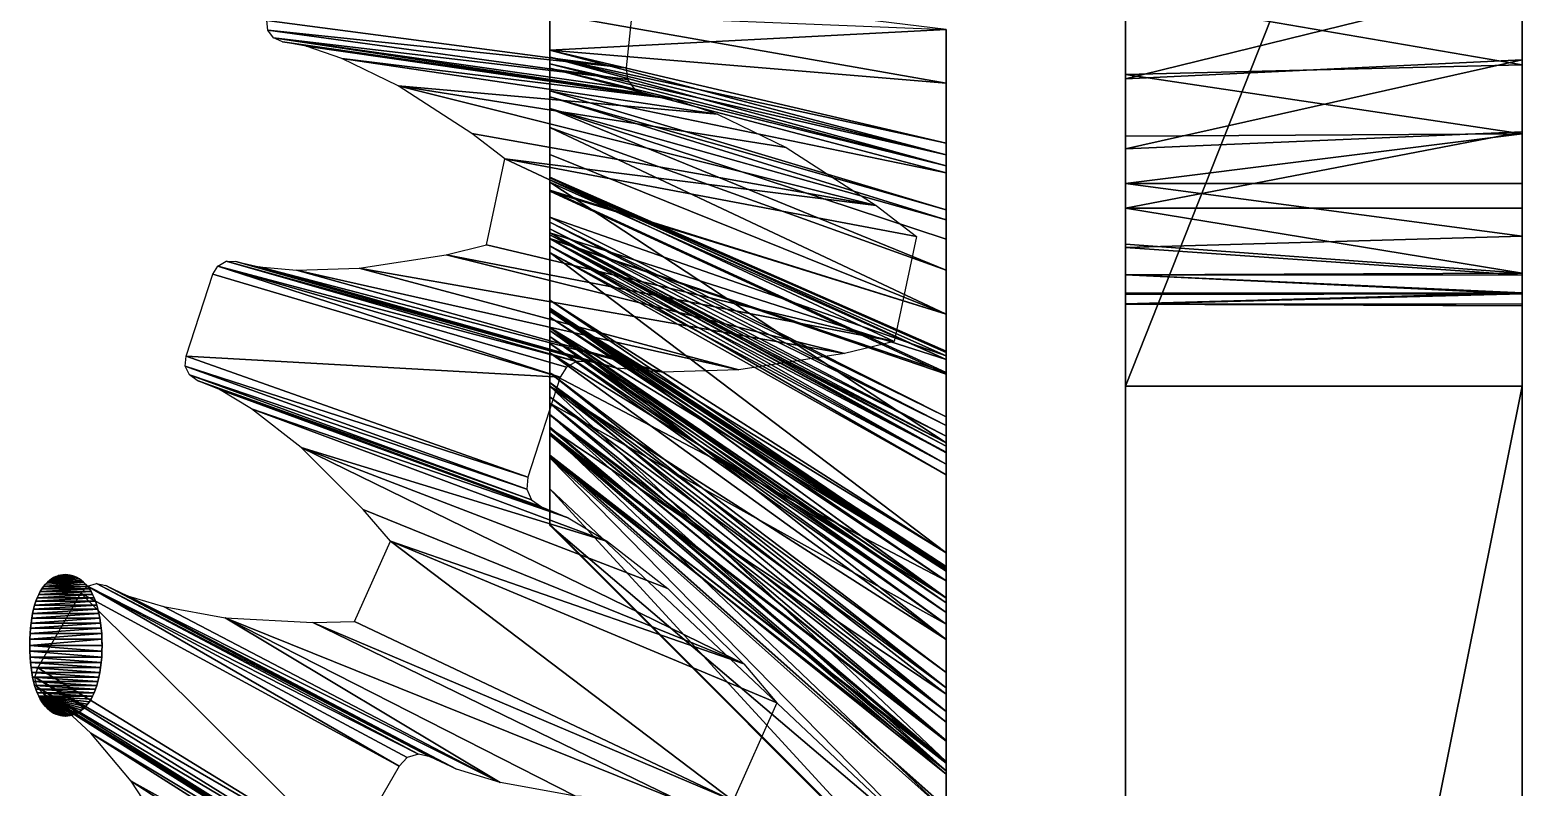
# Model space of a CAD drawing. Header units: inches. Extents: x 62 to 1153, y 3 to 780.
# Drawn here: x 109.81 to 124.86, y 19.02 to 26.65 of the extents above; entities that cross this region are included whole.
import ezdxf

# ---------------------------------------------------------------- set-up
doc = ezdxf.new("R2010")
doc.units = ezdxf.units.IN
doc.header["$MEASUREMENT"] = 0
for name, color, linetype in [('Axel_Gear', 6, 'Continuous'), ('Base', 3, 'Continuous'), ('Main_Gear', 4, 'Continuous')]:
    doc.layers.add(name, color=color, linetype=linetype)

msp = doc.modelspace()

# ---------------------------------------------------------------- linework, layer by layer
at = {"layer": 'Axel_Gear'}
for points in [[(115.055, 26.451, -13.82), (119.055, 26.658, -10.905), (115.055, 27.15, -13.632)], [(119.055, 26.117, -24.748), (115.055, 26.451, -21.978), (115.055, 26.819, -22.077)], [(115.055, 26.819, -22.077), (119.055, 26.658, -24.893), (119.055, 26.117, -24.748)], [(119.055, 26.658, -10.905), (115.055, 26.451, -13.82), (119.055, 25.512, -11.212)], [(115.055, 26.451, -21.978), (119.055, 26.117, -24.748), (119.055, 25.512, -24.586)], [(119.055, 25.394, -11.225), (115.055, 26.451, -13.82), (115.055, 26.378, -13.828)], [(115.055, 26.451, -13.82), (119.055, 25.394, -11.225), (119.055, 25.512, -11.212)], [(119.055, 25.512, -24.586), (115.055, 26.378, -21.969), (115.055, 26.451, -21.978)], [(119.055, 25.394, -24.572), (115.055, 26.312, -21.998), (115.055, 26.378, -21.969)], [(115.055, 26.378, -21.969), (119.055, 25.512, -24.586), (119.055, 25.394, -24.572)], [(119.055, 25.284, -11.178), (115.055, 26.378, -13.828), (115.055, 26.312, -13.799)], [(115.055, 26.378, -13.828), (119.055, 25.284, -11.178), (119.055, 25.394, -11.225)], [(115.055, 26.312, -21.998), (119.055, 25.394, -24.572), (119.055, 25.284, -24.619)], [(115.055, 26.268, -13.741), (119.055, 25.284, -11.178), (115.055, 26.312, -13.799)], [(119.055, 25.284, -24.619), (115.055, 26.268, -22.057), (115.055, 26.312, -21.998)], [(119.055, 25.284, -11.178), (115.055, 26.268, -13.741), (119.055, 25.213, -11.083)], [(115.055, 26.268, -22.057), (119.055, 25.284, -24.619), (119.055, 25.213, -24.715)], [(119.055, 25.213, -24.715), (115.055, 26.041, -22.621), (115.055, 26.268, -22.057)], [(115.055, 26.041, -13.176), (119.055, 25.213, -11.083), (115.055, 26.268, -13.741)], [(115.055, 26.268, -13.741), (115.055, 25.861, -12.936), (115.055, 25.98, -13.081)], [(115.055, 26.268, -13.741), (115.055, 25.98, -13.081), (115.055, 26.041, -13.176)], [(115.055, 25.861, -22.862), (115.055, 26.268, -22.057), (115.055, 25.98, -22.716)], [(115.055, 25.98, -22.716), (115.055, 26.268, -22.057), (115.055, 26.041, -22.621)], [(119.055, 24.841, -25.64), (115.055, 25.98, -22.716), (115.055, 26.041, -22.621)], [(115.055, 26.041, -22.621), (119.055, 25.213, -24.715), (119.055, 24.841, -25.64)], [(115.055, 25.98, -13.081), (119.055, 24.841, -10.157), (115.055, 26.041, -13.176)], [(119.055, 25.213, -11.083), (115.055, 26.041, -13.176), (119.055, 24.841, -10.157)], [(115.055, 25.98, -22.716), (119.055, 24.841, -25.64), (119.055, 24.741, -25.796)], [(119.055, 24.741, -25.796), (115.055, 25.861, -22.862), (115.055, 25.98, -22.716)], [(115.055, 25.861, -12.936), (119.055, 24.741, -10.001), (115.055, 25.98, -13.081)], [(119.055, 24.841, -10.157), (115.055, 25.98, -13.081), (119.055, 24.741, -10.001)], [(115.055, 25.861, -22.862), (119.055, 24.741, -25.796), (119.055, 24.545, -26.035)], [(119.055, 24.741, -10.001), (115.055, 25.861, -12.936), (119.055, 24.545, -9.763)], [(119.055, 24.233, -9.465), (115.055, 25.861, -12.936), (115.055, 25.67, -12.754)], [(115.055, 25.861, -12.936), (119.055, 24.233, -9.465), (119.055, 24.545, -9.763)], [(115.055, 25.861, -22.862), (119.055, 24.233, -26.333), (115.055, 25.67, -23.044)], [(119.055, 24.233, -26.333), (115.055, 25.861, -22.862), (119.055, 24.545, -26.035)], [(119.055, 23.788, -9.133), (115.055, 25.67, -12.754), (115.055, 25.399, -12.552)], [(115.055, 25.67, -12.754), (119.055, 23.788, -9.133), (119.055, 24.233, -9.465)], [(115.055, 25.67, -23.044), (119.055, 23.788, -26.665), (115.055, 25.399, -23.246)], [(119.055, 23.788, -26.665), (115.055, 25.67, -23.044), (119.055, 24.233, -26.333)], [(115.055, 25.04, -12.346), (119.055, 23.788, -9.133), (115.055, 25.399, -12.552)], [(119.055, 23.788, -26.665), (115.055, 25.03, -23.456), (115.055, 25.399, -23.246)], [(119.055, 23.415, -12.257), (115.055, 25.142, -14.391), (115.055, 25.171, -14.458)], [(115.055, 25.142, -21.407), (119.055, 23.415, -23.54), (115.055, 25.171, -21.34)], [(119.055, 23.401, -23.422), (115.055, 25.171, -21.34), (119.055, 23.415, -23.54)], [(115.055, 25.171, -21.34), (119.055, 23.401, -23.422), (115.055, 25.163, -21.268)], [(119.055, 23.401, -12.376), (115.055, 25.171, -14.458), (115.055, 25.163, -14.53)], [(115.055, 25.171, -14.458), (119.055, 23.401, -12.376), (119.055, 23.415, -12.257)], [(119.055, 23.33, -23.326), (115.055, 25.163, -21.268), (119.055, 23.401, -23.422)], [(115.055, 25.163, -21.268), (119.055, 23.33, -23.326), (115.055, 25.119, -21.209)], [(119.055, 23.33, -12.471), (115.055, 25.163, -14.53), (115.055, 25.119, -14.588)], [(115.055, 25.163, -14.53), (119.055, 23.33, -12.471), (119.055, 23.401, -12.376)], [(115.055, 25.142, -14.391), (119.055, 23.415, -12.257), (119.055, 23.368, -12.148)], [(119.055, 23.415, -23.54), (115.055, 25.142, -21.407), (119.055, 23.368, -23.65)], [(115.055, 24.767, -21.886), (119.055, 23.368, -23.65), (115.055, 25.142, -21.407)], [(119.055, 23.368, -12.148), (115.055, 24.767, -13.912), (115.055, 25.142, -14.391)], [(119.055, 23.33, -23.326), (115.055, 24.608, -20.698), (115.055, 25.119, -21.209)], [(119.055, 22.491, -13.311), (115.055, 25.119, -14.588), (115.055, 24.608, -15.1)], [(115.055, 25.119, -14.588), (119.055, 22.491, -13.311), (119.055, 23.33, -12.471)], [(115.055, 24.55, -12.619), (119.055, 23.199, -8.796), (115.055, 25.04, -12.346)], [(119.055, 23.788, -9.133), (115.055, 25.04, -12.346), (119.055, 23.199, -8.796)], [(115.055, 25.03, -23.456), (119.055, 23.788, -26.665), (119.055, 23.184, -27.009)], [(119.055, 23.184, -27.009), (115.055, 24.549, -23.168), (115.055, 25.03, -23.456)], [(119.055, 22.753, -11.363), (115.055, 24.715, -13.812), (115.055, 24.767, -13.912)], [(119.055, 23.368, -23.65), (115.055, 24.767, -21.886), (119.055, 22.753, -24.435)], [(115.055, 24.715, -21.986), (119.055, 22.753, -24.435), (115.055, 24.767, -21.886)], [(115.055, 24.767, -13.912), (119.055, 23.368, -12.148), (119.055, 22.753, -11.363)], [(115.055, 24.715, -13.812), (119.055, 22.753, -11.363), (119.055, 22.667, -11.199)], [(119.055, 22.667, -11.199), (115.055, 24.649, -13.636), (115.055, 24.715, -13.812)], [(115.055, 24.649, -22.162), (119.055, 22.667, -24.599), (115.055, 24.715, -21.986)], [(119.055, 22.753, -24.435), (115.055, 24.715, -21.986), (119.055, 22.667, -24.599)], [(115.055, 24.649, -13.636), (119.055, 22.667, -11.199), (119.055, 22.559, -10.91)], [(119.055, 22.559, -10.91), (115.055, 24.587, -13.38), (115.055, 24.649, -13.636)], [(119.055, 22.667, -24.599), (115.055, 24.649, -22.162), (119.055, 22.559, -24.888)], [(115.055, 24.587, -22.418), (119.055, 22.559, -24.888), (115.055, 24.649, -22.162)], [(115.055, 24.608, -20.698), (119.055, 23.33, -23.326), (119.055, 22.491, -22.487)], [(119.055, 22.491, -22.487), (115.055, 24.549, -20.654), (115.055, 24.608, -20.698)], [(119.055, 22.395, -13.382), (115.055, 24.608, -15.1), (115.055, 24.549, -15.143)], [(115.055, 24.608, -15.1), (119.055, 22.395, -13.382), (119.055, 22.491, -13.311)], [(119.055, 22.457, -10.49), (115.055, 24.547, -13.043), (115.055, 24.587, -13.38)], [(115.055, 24.587, -13.38), (119.055, 22.559, -10.91), (119.055, 22.457, -10.49)], [(115.055, 24.547, -22.754), (119.055, 22.457, -25.307), (115.055, 24.587, -22.418)], [(119.055, 22.559, -24.888), (115.055, 24.587, -22.418), (119.055, 22.457, -25.307)], [(115.055, 24.55, -12.619), (115.055, 24.587, -13.38), (115.055, 24.547, -13.043)], [(115.055, 24.587, -22.418), (115.055, 24.549, -23.168), (115.055, 24.547, -22.754)], [(119.055, 23.199, -8.796), (115.055, 24.55, -12.619), (119.055, 22.396, -9.244)], [(119.055, 22.392, -9.939), (115.055, 24.55, -12.619), (115.055, 24.547, -13.043)], [(115.055, 24.55, -12.619), (119.055, 22.392, -9.939), (119.055, 22.396, -9.244)], [(115.055, 24.549, -20.654), (119.055, 22.491, -22.487), (119.055, 22.395, -22.416)], [(119.055, 22.395, -22.416), (115.055, 24.477, -20.646), (115.055, 24.549, -20.654)], [(119.055, 22.277, -13.396), (115.055, 24.549, -15.143), (115.055, 24.477, -15.152)], [(115.055, 24.549, -15.143), (119.055, 22.277, -13.396), (119.055, 22.395, -13.382)], [(119.055, 22.392, -25.858), (115.055, 24.549, -23.168), (119.055, 22.395, -26.537)], [(115.055, 24.549, -23.168), (119.055, 22.392, -25.858), (115.055, 24.547, -22.754)], [(115.055, 24.549, -23.168), (119.055, 23.184, -27.009), (119.055, 22.395, -26.537)], [(115.055, 24.547, -13.043), (119.055, 22.457, -10.49), (119.055, 22.392, -9.939)], [(119.055, 22.457, -25.307), (115.055, 24.547, -22.754), (119.055, 22.392, -25.858)], [(119.055, 22.277, -22.402), (115.055, 24.41, -20.675), (115.055, 24.477, -20.646)], [(119.055, 22.168, -13.348), (115.055, 24.477, -15.152), (115.055, 24.41, -15.123)], [(115.055, 24.477, -15.152), (119.055, 22.168, -13.348), (119.055, 22.277, -13.396)], [(115.055, 24.477, -20.646), (119.055, 22.395, -22.416), (119.055, 22.277, -22.402)], [(115.055, 24.41, -20.675), (119.055, 22.277, -22.402), (119.055, 22.168, -22.449)], [(119.055, 21.382, -12.733), (115.055, 24.41, -15.123), (115.055, 23.931, -14.748)], [(115.055, 24.41, -15.123), (119.055, 21.382, -12.733), (119.055, 22.168, -13.348)], [(115.055, 24.41, -20.675), (119.055, 21.382, -23.064), (115.055, 23.931, -21.05)], [(119.055, 21.382, -23.064), (115.055, 24.41, -20.675), (119.055, 22.168, -22.449)], [(119.055, 21.382, -23.064), (115.055, 23.831, -21.102), (115.055, 23.931, -21.05)], [(119.055, 21.218, -12.648), (115.055, 23.931, -14.748), (115.055, 23.831, -14.696)], [(115.055, 23.931, -14.748), (119.055, 21.218, -12.648), (119.055, 21.382, -12.733)], [(119.055, 21.231, -15.493), (115.055, 23.848, -16.359), (115.055, 23.839, -16.431)], [(115.055, 23.848, -16.359), (119.055, 21.231, -15.493), (119.055, 21.245, -15.374)], [(119.055, 21.245, -15.374), (115.055, 23.819, -16.292), (115.055, 23.848, -16.359)], [(119.055, 21.231, -20.305), (115.055, 23.848, -19.439), (119.055, 21.245, -20.423)], [(115.055, 23.848, -19.439), (119.055, 21.231, -20.305), (115.055, 23.839, -19.366)], [(115.055, 23.819, -19.505), (119.055, 21.245, -20.423), (115.055, 23.848, -19.439)], [(119.055, 20.924, -19.159), (115.055, 23.839, -19.366), (119.055, 21.231, -20.305)], [(115.055, 23.839, -19.366), (119.055, 20.924, -19.159), (115.055, 23.652, -18.667)], [(119.055, 20.924, -16.639), (115.055, 23.839, -16.431), (115.055, 23.652, -17.13)], [(115.055, 23.839, -16.431), (119.055, 20.924, -16.639), (119.055, 21.231, -15.493)], [(115.055, 23.831, -21.102), (119.055, 21.382, -23.064), (119.055, 21.218, -23.15)], [(119.055, 21.218, -23.15), (115.055, 23.655, -21.168), (115.055, 23.831, -21.102)], [(119.055, 20.929, -12.539), (115.055, 23.831, -14.696), (115.055, 23.655, -14.63)], [(115.055, 23.831, -14.696), (119.055, 20.929, -12.539), (119.055, 21.218, -12.648)], [(115.055, 23.819, -16.292), (119.055, 21.245, -15.374), (119.055, 21.198, -15.265)], [(119.055, 21.198, -15.265), (115.055, 23.76, -16.249), (115.055, 23.819, -16.292)], [(119.055, 21.245, -20.423), (115.055, 23.819, -19.505), (119.055, 21.198, -20.533)], [(119.055, 21.102, -20.604), (115.055, 23.819, -19.505), (115.055, 23.76, -19.549)], [(115.055, 23.819, -19.505), (119.055, 21.102, -20.604), (119.055, 21.198, -20.533)], [(119.055, 21.102, -15.194), (115.055, 23.196, -16.021), (115.055, 23.76, -16.249)], [(115.055, 23.76, -16.249), (119.055, 21.198, -15.265), (119.055, 21.102, -15.194)], [(115.055, 23.196, -19.776), (119.055, 21.102, -20.604), (115.055, 23.76, -19.549)], [(119.055, 20.51, -12.437), (115.055, 23.655, -14.63), (115.055, 23.399, -14.567)], [(115.055, 23.655, -14.63), (119.055, 20.51, -12.437), (119.055, 20.929, -12.539)], [(115.055, 23.655, -21.168), (119.055, 21.218, -23.15), (119.055, 20.929, -23.258)], [(119.055, 20.929, -23.258), (115.055, 23.399, -21.23), (115.055, 23.655, -21.168)], [(119.055, 20.877, -16.748), (115.055, 23.652, -17.13), (115.055, 23.623, -17.197)], [(115.055, 23.652, -17.13), (119.055, 20.877, -16.748), (119.055, 20.924, -16.639)], [(119.055, 20.877, -19.049), (115.055, 23.652, -18.667), (119.055, 20.924, -19.159)], [(115.055, 23.652, -18.667), (119.055, 20.877, -19.049), (115.055, 23.623, -18.6)], [(119.055, 20.877, -19.049), (115.055, 23.565, -18.557), (115.055, 23.623, -18.6)], [(119.055, 20.781, -16.82), (115.055, 23.623, -17.197), (115.055, 23.565, -17.24)], [(115.055, 23.623, -17.197), (119.055, 20.781, -16.82), (119.055, 20.877, -16.748)], [(119.055, 20.663, -16.833), (115.055, 23.565, -17.24), (115.055, 23.492, -17.249)], [(115.055, 23.565, -17.24), (119.055, 20.663, -16.833), (119.055, 20.781, -16.82)], [(115.055, 23.565, -18.557), (119.055, 20.877, -19.049), (119.055, 20.781, -18.978)], [(119.055, 20.781, -18.978), (115.055, 23.492, -18.549), (115.055, 23.565, -18.557)], [(119.055, 20.663, -18.964), (115.055, 22.89, -18.634), (115.055, 23.492, -18.549)], [(115.055, 23.492, -18.549), (119.055, 20.781, -18.978), (119.055, 20.663, -18.964)], [(115.055, 22.89, -17.163), (119.055, 20.663, -16.833), (115.055, 23.492, -17.249)], [(115.055, 23.063, -14.528), (119.055, 20.51, -12.437), (115.055, 23.399, -14.567)], [(115.055, 23.399, -21.23), (119.055, 20.929, -23.258), (119.055, 20.51, -23.36)], [(119.055, 20.51, -23.36), (115.055, 23.063, -21.27), (115.055, 23.399, -21.23)], [(115.055, 23.196, -16.021), (119.055, 21.102, -15.194), (119.055, 20.177, -14.821)], [(119.055, 21.102, -20.604), (115.055, 23.196, -19.776), (119.055, 20.177, -20.976)], [(119.055, 20.177, -14.821), (115.055, 23.101, -15.961), (115.055, 23.196, -16.021)], [(119.055, 20.021, -21.076), (115.055, 23.196, -19.776), (115.055, 23.101, -19.837)], [(115.055, 23.196, -19.776), (119.055, 20.021, -21.076), (119.055, 20.177, -20.976)], [(115.055, 23.101, -15.961), (119.055, 20.177, -14.821), (119.055, 20.021, -14.722)], [(119.055, 20.021, -14.722), (115.055, 22.955, -15.841), (115.055, 23.101, -15.961)], [(119.055, 19.782, -21.272), (115.055, 23.101, -19.837), (115.055, 22.955, -19.956)], [(115.055, 23.101, -19.837), (119.055, 19.782, -21.272), (119.055, 20.021, -21.076)], [(119.055, 19.28, -12.375), (115.055, 23.063, -14.528), (115.055, 22.649, -14.529)], [(115.055, 23.063, -14.528), (119.055, 19.28, -12.375), (119.055, 19.959, -12.372)], [(119.055, 20.51, -12.437), (115.055, 23.063, -14.528), (119.055, 19.959, -12.372)], [(115.055, 23.063, -21.27), (119.055, 20.51, -23.36), (119.055, 19.959, -23.425)], [(119.055, 19.959, -23.425), (115.055, 22.639, -21.267), (115.055, 23.063, -21.27)], [(115.055, 22.774, -20.147), (119.055, 19.782, -21.272), (115.055, 22.955, -19.956)], [(115.055, 22.955, -15.841), (119.055, 20.021, -14.722), (119.055, 19.782, -14.526)], [(119.055, 19.782, -14.526), (115.055, 22.774, -15.651), (115.055, 22.955, -15.841)], [(115.055, 22.89, -18.634), (119.055, 20.663, -18.964), (119.055, 19.675, -19.104)], [(119.055, 19.675, -19.104), (115.055, 22.777, -18.629), (115.055, 22.89, -18.634)], [(119.055, 20.663, -16.833), (115.055, 22.89, -17.163), (119.055, 19.675, -16.693)], [(119.055, 19.49, -16.702), (115.055, 22.89, -17.163), (115.055, 22.777, -17.168)], [(115.055, 22.89, -17.163), (119.055, 19.49, -16.702), (119.055, 19.675, -16.693)], [(119.055, 19.186, -16.752), (115.055, 22.777, -17.168), (115.055, 22.592, -17.199)], [(115.055, 22.777, -17.168), (119.055, 19.186, -16.752), (119.055, 19.49, -16.702)], [(115.055, 22.777, -18.629), (119.055, 19.675, -19.104), (119.055, 19.49, -19.096)], [(119.055, 19.49, -19.096), (115.055, 22.592, -18.598), (115.055, 22.777, -18.629)], [(115.055, 22.571, -20.418), (119.055, 19.484, -21.584), (115.055, 22.774, -20.147)], [(119.055, 19.782, -21.272), (115.055, 22.774, -20.147), (119.055, 19.484, -21.584)], [(119.055, 19.484, -14.214), (115.055, 22.571, -15.38), (115.055, 22.774, -15.651)], [(115.055, 22.774, -15.651), (119.055, 19.782, -14.526), (119.055, 19.484, -14.214)], [(115.055, 22.361, -15.011), (119.055, 19.28, -12.375), (115.055, 22.649, -14.529)], [(119.055, 19.263, -23.421), (115.055, 22.366, -20.777), (115.055, 22.639, -21.267)], [(115.055, 22.639, -21.267), (119.055, 19.959, -23.425), (119.055, 19.263, -23.421)], [(119.055, 18.772, -16.873), (115.055, 22.592, -17.199), (115.055, 22.339, -17.273)], [(115.055, 22.592, -17.199), (119.055, 18.772, -16.873), (119.055, 19.186, -16.752)], [(115.055, 22.592, -18.598), (119.055, 19.49, -19.096), (119.055, 19.186, -19.046)], [(119.055, 19.186, -19.046), (115.055, 22.339, -18.524), (115.055, 22.592, -18.598)], [(119.055, 19.484, -21.584), (115.055, 22.571, -20.418), (119.055, 19.152, -22.029)], [(115.055, 22.366, -20.777), (119.055, 19.152, -22.029), (115.055, 22.571, -20.418)], [(119.055, 19.152, -13.769), (115.055, 22.361, -15.011), (115.055, 22.571, -15.38)], [(115.055, 22.571, -15.38), (119.055, 19.484, -14.214), (119.055, 19.152, -13.769)], [(119.055, 22.395, -26.537), (119.055, 22.457, -25.307), (119.055, 22.392, -25.858)], [(119.055, 22.457, -10.49), (119.055, 22.396, -9.244), (119.055, 22.392, -9.939)], [(115.055, 22.366, -20.777), (119.055, 19.263, -23.421), (119.055, 18.816, -22.618)], [(119.055, 19.152, -22.029), (115.055, 22.366, -20.777), (119.055, 18.816, -22.618)], [(115.055, 22.361, -15.011), (119.055, 19.152, -13.769), (119.055, 18.808, -13.165)], [(119.055, 19.28, -12.375), (115.055, 22.361, -15.011), (119.055, 18.808, -13.165)], [(119.055, 18.262, -17.092), (115.055, 22.339, -17.273), (115.055, 22.028, -17.407)], [(115.055, 22.339, -17.273), (119.055, 18.262, -17.092), (119.055, 18.772, -16.873)], [(115.055, 22.339, -18.524), (119.055, 18.262, -18.705), (115.055, 22.028, -18.391)], [(119.055, 18.262, -18.705), (115.055, 22.339, -18.524), (119.055, 18.772, -18.924)], [(115.055, 22.339, -18.524), (119.055, 19.186, -19.046), (119.055, 18.772, -18.924)], [(119.055, 17.676, -17.434), (115.055, 22.028, -17.407), (115.055, 21.67, -17.615)], [(115.055, 22.028, -17.407), (119.055, 17.676, -17.434), (119.055, 18.262, -17.092)], [(119.055, 18.262, -18.705), (115.055, 21.662, -18.176), (115.055, 22.028, -18.391)], [(115.055, 21.662, -18.176), (119.055, 17.676, -17.434), (115.055, 21.67, -17.615)], [(119.055, 17.676, -17.434), (115.055, 21.662, -18.176), (119.055, 17.662, -18.354)], [(115.055, 21.662, -18.176), (119.055, 18.262, -18.705), (119.055, 17.662, -18.354)]]:
    msp.add_3dface(points, dxfattribs=at)
at = {"layer": 'Base'}
for points in [[(124.863, 3.163, -48), (124.863, 53.163, -48), (124.863, 27.979, -22.041)], [(120.863, 23.063, -4.1), (120.863, 33.163, -4.1), (120.863, 27.926, -13.465)], [(124.863, 33.163, -4.1), (120.863, 23.063, -4.1), (124.863, 23.063, -4.1)], [(120.863, 23.063, -4.1), (124.863, 33.163, -4.1), (120.863, 33.163, -4.1)], [(124.863, 33.163, -4.1), (124.863, 23.063, -4.1), (124.863, 27.926, -13.459)], [(120.863, 31.163, -44), (120.863, 3.163, -44), (120.863, 27.094, -21.913)], [(120.863, 26.991, -13.615), (120.863, 23.063, -4.1), (120.863, 27.926, -13.465)], [(124.863, 27.979, -22.041), (124.863, 27.145, -21.923), (124.863, 3.163, -48)], [(124.863, 27.093, -13.588), (124.863, 27.926, -13.459), (124.863, 23.063, -4.1)], [(124.863, 27.145, -21.923), (120.863, 26.16, -21.555), (124.863, 26.351, -21.644)], [(120.863, 27.094, -21.913), (120.863, 26.16, -21.555), (124.863, 27.145, -21.923)], [(120.863, 26.16, -21.555), (120.863, 27.094, -21.913), (120.863, 3.163, -44)], [(124.863, 26.301, -13.877), (120.863, 26.991, -13.615), (124.863, 27.093, -13.588)], [(124.863, 26.351, -21.644), (124.863, 3.163, -48), (124.863, 27.145, -21.923)], [(124.863, 27.093, -13.588), (124.863, 23.063, -4.1), (124.863, 26.301, -13.877)], [(120.863, 26.206, -13.923), (120.863, 23.063, -4.1), (120.863, 26.991, -13.615)], [(120.863, 26.206, -13.923), (120.863, 26.991, -13.615), (124.863, 26.301, -13.877)], [(124.863, 26.351, -21.644), (120.863, 25.456, -21.091), (124.863, 25.627, -21.216)], [(120.863, 26.16, -21.555), (120.863, 25.456, -21.091), (124.863, 26.351, -21.644)], [(124.863, 25.627, -21.216), (124.863, 3.163, -48), (124.863, 26.351, -21.644)], [(120.863, 26.206, -13.923), (124.863, 26.301, -13.877), (124.863, 25.607, -14.305)], [(120.863, 26.206, -13.923), (120.863, 25.584, -14.319), (120.863, 23.063, -4.1)], [(120.863, 26.206, -13.923), (124.863, 25.607, -14.305), (120.863, 25.584, -14.319)], [(124.863, 26.301, -13.877), (124.863, 23.063, -4.1), (124.863, 25.607, -14.305)], [(120.863, 25.456, -21.091), (120.863, 26.16, -21.555), (120.863, 3.163, -44)], [(124.863, 25.627, -21.216), (120.863, 24.857, -20.499), (124.863, 24.857, -20.499)], [(124.863, 25.627, -21.216), (120.863, 25.456, -21.091), (120.863, 24.857, -20.499)], [(120.863, 25.105, -14.731), (124.863, 25.607, -14.305), (124.863, 25.105, -14.731)], [(120.863, 25.105, -14.731), (120.863, 25.584, -14.319), (124.863, 25.607, -14.305)], [(124.863, 25.627, -21.216), (124.863, 24.857, -20.499), (124.863, 3.163, -48)], [(124.863, 25.607, -14.305), (124.863, 3.163), (124.863, 25.105, -14.731)], [(124.863, 3.163), (124.863, 25.607, -14.305), (124.863, 23.063, -4.1)], [(120.863, 3.163), (120.863, 23.063, -4.1), (120.863, 25.584, -14.319)], [(120.863, 25.584, -14.319), (120.863, 25.105, -14.731), (120.863, 3.163)], [(120.863, 24.857, -20.499), (120.863, 25.456, -21.091), (120.863, 3.163, -44)], [(120.863, 25.105, -14.731), (124.863, 25.105, -14.731), (124.863, 24.574, -15.385)], [(120.863, 24.462, -15.564), (120.863, 25.105, -14.731), (124.863, 24.574, -15.385)], [(120.863, 25.105, -14.731), (120.863, 24.462, -15.564), (120.863, 3.163)], [(124.863, 3.163), (124.863, 24.574, -15.385), (124.863, 25.105, -14.731)], [(120.863, 24.494, -19.982), (120.863, 24.857, -20.499), (120.863, 3.163, -44)], [(124.863, 24.202, -19.421), (120.863, 24.857, -20.499), (120.863, 24.494, -19.982)], [(120.863, 24.857, -20.499), (124.863, 24.202, -19.421), (124.863, 24.857, -20.499)], [(124.863, 24.857, -20.499), (124.863, 24.202, -19.421), (124.863, 3.163, -48)], [(120.863, 24.462, -15.564), (124.863, 24.574, -15.385), (124.863, 24.181, -16.131)], [(124.863, 24.574, -15.385), (124.863, 3.163), (124.863, 24.181, -16.131)], [(124.863, 24.202, -19.421), (120.863, 24.494, -19.982), (120.863, 24.184, -19.371)], [(120.863, 24.184, -19.371), (120.863, 24.494, -19.982), (120.863, 3.163, -44)], [(120.863, 24.186, -16.133), (120.863, 24.462, -15.564), (124.863, 24.181, -16.131)], [(120.863, 3.163), (120.863, 24.462, -15.564), (120.863, 24.186, -16.133)], [(120.863, 24.184, -19.371), (124.863, 24.005, -18.82), (124.863, 24.202, -19.421)], [(124.863, 23.992, -16.734), (120.863, 24.186, -16.133), (124.863, 24.181, -16.131)], [(124.863, 23.992, -16.734), (120.863, 23.987, -16.733), (120.863, 24.186, -16.133)], [(120.863, 23.987, -16.733), (120.863, 3.163), (120.863, 24.186, -16.133)], [(124.863, 24.005, -18.82), (120.863, 24.184, -19.371), (120.863, 24, -18.822)], [(120.863, 24, -18.822), (120.863, 24.184, -19.371), (120.863, 3.163, -44)], [(124.863, 24.202, -19.421), (124.863, 24.005, -18.82), (124.863, 3.163, -48)], [(124.863, 24.181, -16.131), (124.863, 3.163), (124.863, 23.992, -16.734)], [(120.863, 24, -18.822), (120.863, 23.893, -18.199), (124.863, 24.005, -18.82)], [(120.863, 23.893, -18.199), (124.863, 23.888, -18.199), (124.863, 24.005, -18.82)], [(120.863, 24, -18.822), (120.863, 3.163, -44), (120.863, 23.893, -18.199)], [(124.863, 23.992, -16.734), (120.863, 23.888, -17.357), (120.863, 23.987, -16.733)], [(120.863, 23.888, -17.357), (124.863, 23.992, -16.734), (124.863, 23.873, -17.567)], [(120.863, 23.888, -17.357), (120.863, 3.163), (120.863, 23.987, -16.733)], [(124.863, 24.005, -18.82), (124.863, 23.888, -18.199), (124.863, 3.163, -48)], [(124.863, 23.992, -16.734), (124.863, 3.163), (124.863, 23.873, -17.567)], [(120.863, 23.888, -17.357), (120.863, 23.893, -18.199), (120.863, 3.163)], [(124.863, 23.873, -17.567), (120.863, 23.893, -18.199), (120.863, 23.888, -17.357)], [(124.863, 23.873, -17.567), (124.863, 23.888, -18.199), (120.863, 23.893, -18.199)], [(120.863, 3.163), (120.863, 23.893, -18.199), (120.863, 3.163, -44)], [(124.863, 3.163), (124.863, 3.163, -48), (124.863, 23.888, -18.199)], [(124.863, 23.888, -18.199), (124.863, 23.873, -17.567), (124.863, 3.163)], [(124.863, 23.063), (120.863, 23.063), (120.863, 3.163)], [(124.863, 23.063), (120.863, 3.163), (124.863, 3.163)], [(120.863, 23.063), (120.863, 23.063, -4.1), (120.863, 3.163)], [(124.863, 23.063), (124.863, 23.063, -4.1), (120.863, 23.063, -4.1)], [(124.863, 23.063), (120.863, 23.063, -4.1), (120.863, 23.063)], [(124.863, 3.163), (124.863, 23.063, -4.1), (124.863, 23.063)], [(109.951, 21.044, -43), (110.354, 21.087, -43), (109.969, 21.067, -43)], [(110.354, 21.087, -43), (109.951, 21.044, -43), (110.374, 21.067, -43)], [(109.969, 21.067, -43), (110.354, 21.087, -43), (109.989, 21.087, -43)], [(109.969, 21.067, -44), (109.969, 21.067, -43), (109.989, 21.087, -43)], [(109.969, 21.067, -44), (109.989, 21.087, -43), (109.989, 21.087, -44)], [(110.146, 21.162, -43), (109.989, 21.087, -43), (110.171, 21.163, -43)], [(110.171, 21.163, -43), (109.989, 21.087, -43), (110.196, 21.162, -43)], [(110.122, 21.158, -43), (109.989, 21.087, -43), (110.146, 21.162, -43)], [(110.22, 21.158, -43), (110.196, 21.162, -43), (109.989, 21.087, -43)], [(110.098, 21.152, -43), (109.989, 21.087, -43), (110.122, 21.158, -43)], [(110.244, 21.152, -43), (110.22, 21.158, -43), (109.989, 21.087, -43)], [(110.098, 21.152, -43), (110.009, 21.105, -43), (109.989, 21.087, -43)], [(110.267, 21.144, -43), (110.244, 21.152, -43), (109.989, 21.087, -43)], [(110.29, 21.133, -43), (110.267, 21.144, -43), (109.989, 21.087, -43)], [(110.313, 21.12, -43), (110.29, 21.133, -43), (109.989, 21.087, -43)], [(110.334, 21.105, -43), (110.313, 21.12, -43), (109.989, 21.087, -43)], [(110.334, 21.105, -43), (109.989, 21.087, -43), (110.354, 21.087, -43)], [(109.989, 21.087, -44), (109.989, 21.087, -43), (110.009, 21.105, -43)], [(109.989, 21.087, -44), (110.009, 21.105, -43), (110.009, 21.105, -44)], [(110.098, 21.152, -43), (110.03, 21.12, -43), (110.009, 21.105, -43)], [(110.009, 21.105, -44), (110.009, 21.105, -43), (110.03, 21.12, -43)], [(110.009, 21.105, -44), (110.03, 21.12, -43), (110.03, 21.12, -44)], [(110.098, 21.152, -43), (110.052, 21.133, -43), (110.03, 21.12, -43)], [(110.03, 21.12, -44), (110.03, 21.12, -43), (110.052, 21.133, -43)], [(110.03, 21.12, -44), (110.052, 21.133, -43), (110.052, 21.133, -44)], [(110.074, 21.144, -43), (110.052, 21.133, -43), (110.098, 21.152, -43)], [(110.052, 21.133, -44), (110.052, 21.133, -43), (110.074, 21.144, -43)], [(110.052, 21.133, -44), (110.074, 21.144, -43), (110.074, 21.144, -44)], [(110.074, 21.144, -44), (110.074, 21.144, -43), (110.098, 21.152, -43)], [(110.074, 21.144, -44), (110.098, 21.152, -43), (110.098, 21.152, -44)], [(110.098, 21.152, -43), (110.122, 21.158, -43), (110.099, 21.153, -44)], [(110.098, 21.152, -44), (110.098, 21.152, -43), (110.099, 21.153, -44)], [(110.122, 21.158, -44), (110.099, 21.153, -44), (110.122, 21.158, -43)], [(110.122, 21.158, -44), (110.122, 21.158, -43), (110.146, 21.162, -43)], [(110.122, 21.158, -44), (110.146, 21.162, -43), (110.146, 21.162, -44)], [(110.146, 21.162, -44), (110.146, 21.162, -43), (110.171, 21.163, -43)], [(110.146, 21.162, -44), (110.171, 21.163, -43), (110.171, 21.163, -44)], [(110.196, 21.162, -44), (110.171, 21.163, -44), (110.171, 21.163, -43)], [(110.196, 21.162, -44), (110.171, 21.163, -43), (110.196, 21.162, -43)], [(110.22, 21.158, -44), (110.196, 21.162, -44), (110.196, 21.162, -43)], [(110.22, 21.158, -44), (110.196, 21.162, -43), (110.22, 21.158, -43)], [(110.244, 21.152, -44), (110.22, 21.158, -44), (110.22, 21.158, -43)], [(110.244, 21.152, -44), (110.22, 21.158, -43), (110.244, 21.152, -43)], [(110.267, 21.144, -44), (110.244, 21.152, -44), (110.244, 21.152, -43)], [(110.267, 21.144, -44), (110.244, 21.152, -43), (110.267, 21.144, -43)], [(110.29, 21.133, -44), (110.267, 21.144, -44), (110.267, 21.144, -43)], [(110.29, 21.133, -44), (110.267, 21.144, -43), (110.29, 21.133, -43)], [(110.313, 21.12, -44), (110.29, 21.133, -44), (110.29, 21.133, -43)], [(110.313, 21.12, -44), (110.29, 21.133, -43), (110.313, 21.12, -43)], [(110.334, 21.105, -44), (110.313, 21.12, -44), (110.313, 21.12, -43)], [(110.334, 21.105, -44), (110.313, 21.12, -43), (110.334, 21.105, -43)], [(110.354, 21.087, -44), (110.334, 21.105, -44), (110.334, 21.105, -43)], [(110.354, 21.087, -44), (110.334, 21.105, -43), (110.354, 21.087, -43)], [(110.374, 21.067, -44), (110.354, 21.087, -44), (110.354, 21.087, -43)], [(110.374, 21.067, -44), (110.354, 21.087, -43), (110.374, 21.067, -43)], [(109.873, 20.894, -43), (110.46, 20.929, -43), (109.886, 20.929, -43)], [(110.46, 20.929, -43), (109.873, 20.894, -43), (110.474, 20.894, -43)], [(109.886, 20.929, -44), (109.873, 20.894, -44), (109.873, 20.894, -43)], [(109.886, 20.929, -44), (109.873, 20.894, -43), (109.886, 20.929, -43)], [(109.886, 20.929, -43), (110.445, 20.962, -43), (109.901, 20.962, -43)], [(110.445, 20.962, -43), (109.886, 20.929, -43), (110.46, 20.929, -43)], [(109.901, 20.962, -44), (109.886, 20.929, -44), (109.886, 20.929, -43)], [(109.901, 20.962, -44), (109.886, 20.929, -43), (109.901, 20.962, -43)], [(109.901, 20.962, -43), (110.429, 20.992, -43), (109.916, 20.992, -43)], [(110.429, 20.992, -43), (109.901, 20.962, -43), (110.445, 20.962, -43)], [(109.916, 20.992, -44), (109.901, 20.962, -44), (109.901, 20.962, -43)], [(109.916, 20.992, -44), (109.901, 20.962, -43), (109.916, 20.992, -43)], [(110.412, 21.019, -43), (109.916, 20.992, -43), (110.429, 20.992, -43)], [(109.933, 21.019, -43), (109.916, 20.992, -43), (110.412, 21.019, -43)], [(109.918, 20.995, -44), (109.916, 20.992, -43), (109.933, 21.019, -43)], [(109.918, 20.995, -44), (109.916, 20.992, -44), (109.916, 20.992, -43)], [(109.933, 21.019, -44), (109.918, 20.995, -44), (109.933, 21.019, -43)], [(109.933, 21.019, -43), (110.393, 21.044, -43), (109.951, 21.044, -43)], [(110.412, 21.019, -43), (110.393, 21.044, -43), (109.933, 21.019, -43)], [(109.951, 21.044, -44), (109.933, 21.019, -44), (109.933, 21.019, -43)], [(109.951, 21.044, -44), (109.933, 21.019, -43), (109.951, 21.044, -43)], [(110.374, 21.067, -43), (109.951, 21.044, -43), (110.393, 21.044, -43)], [(109.969, 21.067, -44), (109.951, 21.044, -44), (109.951, 21.044, -43)], [(109.969, 21.067, -44), (109.951, 21.044, -43), (109.969, 21.067, -43)], [(110.393, 21.044, -44), (110.374, 21.067, -44), (110.374, 21.067, -43)], [(110.393, 21.044, -44), (110.374, 21.067, -43), (110.393, 21.044, -43)], [(110.412, 21.019, -44), (110.393, 21.044, -44), (110.393, 21.044, -43)], [(110.412, 21.019, -44), (110.393, 21.044, -43), (110.412, 21.019, -43)], [(110.427, 20.995, -44), (110.412, 21.019, -44), (110.412, 21.019, -43)], [(110.412, 21.019, -43), (110.429, 20.992, -43), (110.427, 20.995, -44)], [(110.429, 20.992, -44), (110.427, 20.995, -44), (110.429, 20.992, -43)], [(110.429, 20.992, -44), (110.429, 20.992, -43), (110.445, 20.962, -43)], [(110.429, 20.992, -44), (110.445, 20.962, -43), (110.445, 20.962, -44)], [(110.445, 20.962, -44), (110.445, 20.962, -43), (110.46, 20.929, -43)], [(110.445, 20.962, -44), (110.46, 20.929, -43), (110.46, 20.929, -44)], [(110.46, 20.929, -44), (110.46, 20.929, -43), (110.474, 20.894, -43)], [(110.46, 20.929, -44), (110.474, 20.894, -43), (110.474, 20.894, -44)], [(109.831, 20.724, -43), (110.509, 20.771, -43), (109.84, 20.771, -43)], [(110.509, 20.771, -43), (109.831, 20.724, -43), (110.519, 20.724, -43)], [(109.84, 20.771, -44), (109.831, 20.724, -44), (109.831, 20.724, -43)], [(109.84, 20.771, -44), (109.831, 20.724, -43), (109.84, 20.771, -43)], [(109.84, 20.771, -43), (110.499, 20.815, -43), (109.849, 20.815, -43)], [(110.499, 20.815, -43), (109.84, 20.771, -43), (110.509, 20.771, -43)], [(109.849, 20.815, -44), (109.84, 20.771, -44), (109.84, 20.771, -43)], [(109.849, 20.815, -44), (109.84, 20.771, -43), (109.849, 20.815, -43)], [(109.849, 20.815, -43), (110.487, 20.856, -43), (109.86, 20.856, -43)], [(110.487, 20.856, -43), (109.849, 20.815, -43), (110.499, 20.815, -43)], [(109.86, 20.856, -44), (109.849, 20.815, -44), (109.849, 20.815, -43)], [(109.86, 20.856, -44), (109.849, 20.815, -43), (109.86, 20.856, -43)], [(109.86, 20.856, -43), (110.474, 20.894, -43), (109.873, 20.894, -43)], [(110.474, 20.894, -43), (109.86, 20.856, -43), (110.487, 20.856, -43)], [(109.873, 20.894, -44), (109.86, 20.856, -44), (109.86, 20.856, -43)], [(109.873, 20.894, -44), (109.86, 20.856, -43), (109.873, 20.894, -43)], [(110.474, 20.894, -44), (110.474, 20.894, -43), (110.487, 20.856, -43)], [(110.474, 20.894, -44), (110.487, 20.856, -43), (110.487, 20.856, -44)], [(110.487, 20.856, -44), (110.487, 20.856, -43), (110.499, 20.815, -43)], [(110.487, 20.856, -44), (110.499, 20.815, -43), (110.499, 20.815, -44)], [(110.499, 20.815, -44), (110.499, 20.815, -43), (110.509, 20.771, -43)], [(110.499, 20.815, -44), (110.509, 20.771, -43), (110.509, 20.771, -44)], [(110.509, 20.771, -44), (110.509, 20.771, -43), (110.519, 20.724, -43)], [(110.509, 20.771, -44), (110.519, 20.724, -43), (110.519, 20.724, -44)], [(109.815, 20.568, -43), (110.532, 20.623, -43), (109.819, 20.623, -43)], [(110.532, 20.623, -43), (109.815, 20.568, -43), (110.537, 20.568, -43)], [(109.819, 20.623, -44), (109.815, 20.568, -44), (109.815, 20.568, -43)], [(109.819, 20.623, -44), (109.815, 20.568, -43), (109.819, 20.623, -43)], [(109.819, 20.623, -43), (110.526, 20.675, -43), (109.824, 20.675, -43)], [(110.526, 20.675, -43), (109.819, 20.623, -43), (110.532, 20.623, -43)], [(109.824, 20.675, -44), (109.819, 20.623, -44), (109.819, 20.623, -43)], [(109.824, 20.675, -44), (109.819, 20.623, -43), (109.824, 20.675, -43)], [(109.824, 20.675, -43), (110.519, 20.724, -43), (109.831, 20.724, -43)], [(110.519, 20.724, -43), (109.824, 20.675, -43), (110.526, 20.675, -43)], [(109.831, 20.724, -44), (109.824, 20.675, -44), (109.824, 20.675, -43)], [(109.831, 20.724, -44), (109.824, 20.675, -43), (109.831, 20.724, -43)], [(110.519, 20.724, -44), (110.519, 20.724, -43), (110.526, 20.675, -43)], [(110.519, 20.724, -44), (110.526, 20.675, -43), (110.526, 20.675, -44)], [(110.526, 20.675, -44), (110.526, 20.675, -43), (110.532, 20.623, -43)], [(110.526, 20.675, -44), (110.532, 20.623, -43), (110.532, 20.623, -44)], [(110.532, 20.623, -44), (110.532, 20.623, -43), (110.537, 20.568, -43)], [(110.532, 20.623, -44), (110.537, 20.568, -43), (110.537, 20.568, -44)], [(109.812, 20.45, -43), (110.539, 20.511, -43), (109.813, 20.511, -43)], [(110.539, 20.511, -43), (109.812, 20.45, -43), (110.54, 20.45, -43)], [(109.812, 20.45, -43), (109.813, 20.511, -43), (109.813, 20.483, -44)], [(109.813, 20.483, -44), (109.812, 20.45, -44), (109.812, 20.45, -43)], [(109.813, 20.511, -43), (110.537, 20.568, -43), (109.815, 20.568, -43)], [(110.537, 20.568, -43), (109.813, 20.511, -43), (110.539, 20.511, -43)], [(109.815, 20.568, -44), (109.813, 20.511, -44), (109.813, 20.511, -43)], [(109.815, 20.568, -44), (109.813, 20.511, -43), (109.815, 20.568, -43)], [(109.813, 20.511, -44), (109.813, 20.483, -44), (109.813, 20.511, -43)], [(110.537, 20.568, -44), (110.537, 20.568, -43), (110.539, 20.511, -43)], [(110.537, 20.568, -44), (110.539, 20.511, -43), (110.539, 20.511, -44)], [(110.539, 20.511, -44), (110.539, 20.511, -43), (110.539, 20.483, -44)], [(110.539, 20.511, -43), (110.54, 20.45, -43), (110.539, 20.483, -44)], [(110.54, 20.45, -44), (110.539, 20.483, -44), (110.54, 20.45, -43)], [(109.812, 20.45, -43), (109.813, 20.39, -43), (110.539, 20.39, -43)], [(110.54, 20.45, -43), (109.812, 20.45, -43), (110.539, 20.39, -43)], [(109.812, 20.45, -44), (109.813, 20.39, -44), (109.813, 20.39, -43)], [(109.812, 20.45, -44), (109.813, 20.39, -43), (109.812, 20.45, -43)], [(109.813, 20.39, -43), (109.815, 20.332, -43), (110.537, 20.332, -43)], [(110.537, 20.332, -43), (110.539, 20.39, -43), (109.813, 20.39, -43)], [(109.813, 20.39, -43), (109.813, 20.39, -44), (109.815, 20.332, -44)], [(109.813, 20.39, -43), (109.815, 20.332, -44), (109.815, 20.332, -43)], [(109.815, 20.332, -43), (109.819, 20.277, -43), (110.532, 20.277, -43)], [(110.532, 20.277, -43), (110.537, 20.332, -43), (109.815, 20.332, -43)], [(109.815, 20.332, -44), (109.819, 20.277, -44), (109.819, 20.277, -43)], [(109.815, 20.332, -44), (109.819, 20.277, -43), (109.815, 20.332, -43)], [(110.537, 20.332, -44), (110.537, 20.332, -43), (110.532, 20.277, -43)], [(110.537, 20.332, -44), (110.532, 20.277, -43), (110.532, 20.277, -44)], [(110.539, 20.39, -44), (110.539, 20.39, -43), (110.537, 20.332, -43)], [(110.539, 20.39, -44), (110.537, 20.332, -43), (110.537, 20.332, -44)], [(110.54, 20.45, -44), (110.54, 20.45, -43), (110.539, 20.39, -43)], [(110.54, 20.45, -44), (110.539, 20.39, -43), (110.539, 20.39, -44)], [(110.526, 20.225, -43), (110.532, 20.277, -43), (109.819, 20.277, -43)], [(109.819, 20.277, -43), (109.824, 20.225, -43), (110.526, 20.225, -43)], [(109.819, 20.277, -44), (109.824, 20.225, -44), (109.824, 20.225, -43)], [(109.819, 20.277, -44), (109.824, 20.225, -43), (109.819, 20.277, -43)], [(110.519, 20.176, -43), (110.526, 20.225, -43), (109.824, 20.225, -43)], [(109.824, 20.225, -43), (109.831, 20.176, -43), (110.519, 20.176, -43)], [(109.824, 20.225, -44), (109.831, 20.176, -44), (109.831, 20.176, -43)], [(109.824, 20.225, -44), (109.831, 20.176, -43), (109.824, 20.225, -43)], [(109.831, 20.176, -43), (109.84, 20.129, -43), (110.509, 20.129, -43)], [(110.509, 20.129, -43), (110.519, 20.176, -43), (109.831, 20.176, -43)], [(109.831, 20.176, -44), (109.84, 20.129, -44), (109.84, 20.129, -43)], [(109.831, 20.176, -44), (109.84, 20.129, -43), (109.831, 20.176, -43)], [(110.519, 20.176, -44), (110.519, 20.176, -43), (110.509, 20.129, -43)], [(110.519, 20.176, -44), (110.509, 20.129, -43), (110.509, 20.129, -44)], [(110.526, 20.225, -44), (110.526, 20.225, -43), (110.519, 20.176, -43)], [(110.526, 20.225, -44), (110.519, 20.176, -43), (110.519, 20.176, -44)], [(110.532, 20.277, -44), (110.532, 20.277, -43), (110.526, 20.225, -43)], [(110.532, 20.277, -44), (110.526, 20.225, -43), (110.526, 20.225, -44)], [(109.84, 20.129, -43), (109.849, 20.086, -43), (110.499, 20.086, -43)], [(110.499, 20.086, -43), (110.509, 20.129, -43), (109.84, 20.129, -43)], [(109.84, 20.129, -44), (109.849, 20.086, -44), (109.849, 20.086, -43)], [(109.84, 20.129, -44), (109.849, 20.086, -43), (109.84, 20.129, -43)], [(109.849, 20.086, -43), (109.86, 20.045, -43), (110.487, 20.045, -43)], [(110.487, 20.045, -43), (110.499, 20.086, -43), (109.849, 20.086, -43)], [(109.849, 20.086, -44), (109.86, 20.045, -44), (109.86, 20.045, -43)], [(109.849, 20.086, -44), (109.86, 20.045, -43), (109.849, 20.086, -43)], [(109.86, 20.045, -43), (109.873, 20.007, -43), (110.474, 20.007, -43)], [(110.474, 20.007, -43), (110.487, 20.045, -43), (109.86, 20.045, -43)], [(109.86, 20.045, -44), (109.873, 20.007, -44), (109.873, 20.007, -43)], [(109.86, 20.045, -44), (109.873, 20.007, -43), (109.86, 20.045, -43)], [(110.487, 20.045, -44), (110.487, 20.045, -43), (110.474, 20.007, -43)], [(110.487, 20.045, -44), (110.474, 20.007, -43), (110.474, 20.007, -44)], [(110.499, 20.086, -44), (110.499, 20.086, -43), (110.487, 20.045, -43)], [(110.499, 20.086, -44), (110.487, 20.045, -43), (110.487, 20.045, -44)], [(110.509, 20.129, -44), (110.509, 20.129, -43), (110.499, 20.086, -43)], [(110.509, 20.129, -44), (110.499, 20.086, -43), (110.499, 20.086, -44)], [(109.873, 20.007, -43), (109.886, 19.971, -43), (110.46, 19.971, -43)], [(110.46, 19.971, -43), (110.474, 20.007, -43), (109.873, 20.007, -43)], [(109.873, 20.007, -44), (109.886, 19.971, -44), (109.886, 19.971, -43)], [(109.873, 20.007, -44), (109.886, 19.971, -43), (109.873, 20.007, -43)], [(110.445, 19.938, -43), (110.46, 19.971, -43), (109.886, 19.971, -43)], [(109.886, 19.971, -43), (109.901, 19.938, -43), (110.445, 19.938, -43)], [(109.886, 19.971, -44), (109.901, 19.938, -44), (109.901, 19.938, -43)], [(109.886, 19.971, -44), (109.901, 19.938, -43), (109.886, 19.971, -43)], [(110.429, 19.909, -43), (110.445, 19.938, -43), (109.901, 19.938, -43)], [(110.412, 19.881, -43), (110.429, 19.909, -43), (109.901, 19.938, -43)], [(110.393, 19.856, -43), (110.412, 19.881, -43), (109.901, 19.938, -43)], [(110.374, 19.834, -43), (110.393, 19.856, -43), (109.901, 19.938, -43)], [(109.901, 19.938, -43), (109.916, 19.909, -43), (109.951, 19.856, -43)], [(109.951, 19.856, -43), (109.969, 19.834, -43), (109.901, 19.938, -43)], [(109.969, 19.834, -43), (109.989, 19.814, -43), (109.901, 19.938, -43)], [(109.989, 19.814, -43), (110.009, 19.796, -43), (109.901, 19.938, -43)], [(110.009, 19.796, -43), (110.03, 19.78, -43), (109.901, 19.938, -43)], [(110.03, 19.78, -43), (110.052, 19.767, -43), (109.901, 19.938, -43)], [(110.052, 19.767, -43), (110.074, 19.756, -43), (109.901, 19.938, -43)], [(110.074, 19.756, -43), (110.098, 19.748, -43), (109.901, 19.938, -43)], [(110.098, 19.748, -43), (110.122, 19.742, -43), (109.901, 19.938, -43)], [(110.122, 19.742, -43), (110.146, 19.739, -43), (109.901, 19.938, -43)], [(110.196, 19.739, -43), (110.22, 19.742, -43), (109.901, 19.938, -43)], [(110.171, 19.737, -43), (110.196, 19.739, -43), (109.901, 19.938, -43)], [(110.22, 19.742, -43), (110.244, 19.748, -43), (109.901, 19.938, -43)], [(110.244, 19.748, -43), (110.267, 19.756, -43), (109.901, 19.938, -43)], [(110.267, 19.756, -43), (110.29, 19.767, -43), (109.901, 19.938, -43)], [(110.29, 19.767, -43), (110.313, 19.78, -43), (109.901, 19.938, -43)], [(110.313, 19.78, -43), (110.334, 19.796, -43), (109.901, 19.938, -43)], [(110.334, 19.796, -43), (110.354, 19.814, -43), (109.901, 19.938, -43)], [(110.354, 19.814, -43), (110.374, 19.834, -43), (109.901, 19.938, -43)], [(110.146, 19.739, -43), (110.171, 19.737, -43), (109.901, 19.938, -43)], [(109.901, 19.938, -44), (109.916, 19.909, -44), (109.916, 19.909, -43)], [(109.901, 19.938, -44), (109.916, 19.909, -43), (109.901, 19.938, -43)], [(109.933, 19.881, -43), (109.951, 19.856, -43), (109.916, 19.909, -43)], [(109.916, 19.909, -44), (109.933, 19.881, -44), (109.933, 19.881, -43)], [(109.916, 19.909, -44), (109.933, 19.881, -43), (109.916, 19.909, -43)], [(109.933, 19.881, -44), (109.951, 19.856, -44), (109.951, 19.856, -43)], [(109.933, 19.881, -44), (109.951, 19.856, -43), (109.933, 19.881, -43)], [(110.393, 19.856, -44), (110.412, 19.881, -44), (110.393, 19.856, -43)], [(110.412, 19.881, -43), (110.393, 19.856, -43), (110.412, 19.881, -44)], [(110.412, 19.881, -44), (110.429, 19.909, -44), (110.412, 19.881, -43)], [(110.429, 19.909, -43), (110.412, 19.881, -43), (110.429, 19.909, -44)], [(110.429, 19.909, -44), (110.445, 19.938, -43), (110.429, 19.909, -43)], [(110.445, 19.938, -43), (110.429, 19.909, -44), (110.445, 19.938, -44)], [(110.46, 19.971, -44), (110.46, 19.971, -43), (110.445, 19.938, -43)], [(110.445, 19.938, -44), (110.46, 19.971, -44), (110.445, 19.938, -43)], [(110.474, 20.007, -44), (110.474, 20.007, -43), (110.46, 19.971, -43)], [(110.474, 20.007, -44), (110.46, 19.971, -43), (110.46, 19.971, -44)], [(109.951, 19.856, -44), (109.969, 19.834, -44), (109.969, 19.834, -43)], [(109.951, 19.856, -44), (109.969, 19.834, -43), (109.951, 19.856, -43)], [(109.969, 19.834, -44), (109.989, 19.814, -44), (109.989, 19.814, -43)], [(109.969, 19.834, -44), (109.989, 19.814, -43), (109.969, 19.834, -43)], [(109.989, 19.814, -44), (110.009, 19.796, -44), (110.009, 19.796, -43)], [(109.989, 19.814, -44), (110.009, 19.796, -43), (109.989, 19.814, -43)], [(110.009, 19.796, -44), (110.03, 19.78, -44), (110.03, 19.78, -43)], [(110.009, 19.796, -44), (110.03, 19.78, -43), (110.009, 19.796, -43)], [(110.03, 19.78, -44), (110.052, 19.767, -44), (110.052, 19.767, -43)], [(110.03, 19.78, -44), (110.052, 19.767, -43), (110.03, 19.78, -43)], [(110.052, 19.767, -44), (110.074, 19.756, -44), (110.074, 19.756, -43)], [(110.052, 19.767, -44), (110.074, 19.756, -43), (110.052, 19.767, -43)], [(110.074, 19.756, -44), (110.098, 19.748, -44), (110.098, 19.748, -43)], [(110.074, 19.756, -44), (110.098, 19.748, -43), (110.074, 19.756, -43)], [(110.122, 19.742, -43), (110.098, 19.748, -43), (110.099, 19.748, -44)], [(110.098, 19.748, -44), (110.099, 19.748, -44), (110.098, 19.748, -43)], [(110.122, 19.742, -43), (110.099, 19.748, -44), (110.122, 19.742, -44)], [(110.122, 19.742, -44), (110.146, 19.739, -44), (110.146, 19.739, -43)], [(110.122, 19.742, -44), (110.146, 19.739, -43), (110.122, 19.742, -43)], [(110.171, 19.737, -43), (110.146, 19.739, -43), (110.171, 19.737, -44)], [(110.146, 19.739, -44), (110.171, 19.737, -44), (110.146, 19.739, -43)], [(110.171, 19.737, -43), (110.196, 19.739, -44), (110.196, 19.739, -43)], [(110.171, 19.737, -44), (110.196, 19.739, -44), (110.171, 19.737, -43)], [(110.196, 19.739, -44), (110.22, 19.742, -43), (110.196, 19.739, -43)], [(110.22, 19.742, -43), (110.196, 19.739, -44), (110.22, 19.742, -44)], [(110.22, 19.742, -43), (110.244, 19.748, -44), (110.244, 19.748, -43)], [(110.22, 19.742, -44), (110.244, 19.748, -44), (110.22, 19.742, -43)], [(110.244, 19.748, -44), (110.267, 19.756, -43), (110.244, 19.748, -43)], [(110.267, 19.756, -43), (110.244, 19.748, -44), (110.267, 19.756, -44)], [(110.267, 19.756, -43), (110.29, 19.767, -44), (110.29, 19.767, -43)], [(110.267, 19.756, -44), (110.29, 19.767, -44), (110.267, 19.756, -43)], [(110.313, 19.78, -43), (110.29, 19.767, -43), (110.313, 19.78, -44)], [(110.29, 19.767, -44), (110.313, 19.78, -44), (110.29, 19.767, -43)], [(110.313, 19.78, -44), (110.334, 19.796, -43), (110.313, 19.78, -43)], [(110.313, 19.78, -44), (110.334, 19.796, -44), (110.334, 19.796, -43)], [(110.334, 19.796, -43), (110.334, 19.796, -44), (110.354, 19.814, -43)], [(110.354, 19.814, -44), (110.354, 19.814, -43), (110.334, 19.796, -44)], [(110.354, 19.814, -43), (110.355, 19.815, -44), (110.374, 19.834, -43)], [(110.354, 19.814, -44), (110.355, 19.815, -44), (110.354, 19.814, -43)], [(110.374, 19.834, -44), (110.374, 19.834, -43), (110.355, 19.815, -44)], [(110.374, 19.834, -44), (110.393, 19.856, -44), (110.374, 19.834, -43)], [(110.393, 19.856, -43), (110.374, 19.834, -43), (110.393, 19.856, -44)]]:
    msp.add_3dface(points, dxfattribs=at)
at = {"layer": 'Main_Gear'}
for points in [[(112.201, 26.748, -11.468), (115.936, 27.326, -7.468), (115.825, 26.271, -7.468)], [(115.825, 26.271, -7.468), (112.213, 26.651, -11.468), (112.201, 26.748, -11.468)], [(112.213, 26.651, -11.468), (115.825, 26.271, -7.468), (115.839, 26.153, -7.468)], [(115.839, 26.153, -7.468), (112.271, 26.573, -11.468), (112.213, 26.651, -11.468)], [(112.271, 26.573, -11.468), (115.839, 26.153, -7.468), (115.91, 26.058, -7.468)], [(112.271, 26.573, -11.468), (116.02, 26.011, -7.468), (112.361, 26.535, -11.468)], [(116.02, 26.011, -7.468), (112.271, 26.573, -11.468), (115.91, 26.058, -7.468)], [(116.02, 26.011, -7.468), (112.598, 26.49, -11.468), (112.361, 26.535, -11.468)], [(112.598, 26.49, -11.468), (116.02, 26.011, -7.468), (116.309, 25.957, -7.468)], [(116.309, 25.957, -7.468), (112.957, 26.366, -11.468), (112.598, 26.49, -11.468)], [(112.957, 26.366, -11.468), (116.309, 25.957, -7.468), (116.746, 25.806, -7.468)], [(116.746, 25.806, -7.468), (113.526, 26.091, -11.468), (112.957, 26.366, -11.468)], [(113.526, 26.091, -11.468), (118.347, 24.885, -7.468), (114.269, 25.611, -11.468)], [(118.347, 24.885, -7.468), (113.526, 26.091, -11.468), (117.44, 25.469, -7.468)], [(113.526, 26.091, -11.468), (116.746, 25.806, -7.468), (117.44, 25.469, -7.468)], [(118.347, 24.885, -7.468), (114.603, 25.354, -11.468), (114.269, 25.611, -11.468)], [(114.603, 25.354, -11.468), (118.529, 23.514, -7.468), (114.419, 24.487, -11.468)], [(114.603, 25.354, -11.468), (118.347, 24.885, -7.468), (118.754, 24.572, -7.468)], [(118.529, 23.514, -7.468), (114.603, 25.354, -11.468), (118.754, 24.572, -7.468)], [(118.03, 23.393, -7.468), (113.135, 24.253, -11.468), (114.01, 24.388, -11.468)], [(118.529, 23.514, -7.468), (114.01, 24.388, -11.468), (114.419, 24.487, -11.468)], [(114.01, 24.388, -11.468), (118.529, 23.514, -7.468), (118.03, 23.393, -7.468)], [(111.708, 24.274, -11.468), (115.162, 23.152, -7.468), (111.658, 24.191, -11.468)], [(115.327, 23.313, -7.468), (111.708, 24.274, -11.468), (111.793, 24.322, -11.468)], [(115.162, 23.152, -7.468), (111.708, 24.274, -11.468), (115.223, 23.255, -7.468)], [(111.708, 24.274, -11.468), (115.327, 23.313, -7.468), (115.223, 23.255, -7.468)], [(115.446, 23.311, -7.468), (111.793, 24.322, -11.468), (111.891, 24.321, -11.468)], [(111.793, 24.322, -11.468), (115.446, 23.311, -7.468), (115.327, 23.313, -7.468)], [(115.732, 23.243, -7.468), (111.891, 24.321, -11.468), (112.125, 24.265, -11.468)], [(111.891, 24.321, -11.468), (115.732, 23.243, -7.468), (115.446, 23.311, -7.468)], [(116.193, 23.203, -7.468), (112.125, 24.265, -11.468), (112.503, 24.232, -11.468)], [(112.125, 24.265, -11.468), (116.193, 23.203, -7.468), (115.732, 23.243, -7.468)], [(116.963, 23.228, -7.468), (112.503, 24.232, -11.468), (113.135, 24.253, -11.468)], [(113.135, 24.253, -11.468), (118.03, 23.393, -7.468), (116.963, 23.228, -7.468)], [(115.162, 23.152, -7.468), (111.389, 23.364, -11.468), (111.658, 24.191, -11.468)], [(112.503, 24.232, -11.468), (116.963, 23.228, -7.468), (116.193, 23.203, -7.468)], [(114.834, 22.144, -7.468), (111.38, 23.266, -11.468), (111.389, 23.364, -11.468)], [(111.389, 23.364, -11.468), (115.162, 23.152, -7.468), (114.834, 22.144, -7.468)], [(114.823, 22.025, -7.468), (111.421, 23.178, -11.468), (111.38, 23.266, -11.468)], [(111.38, 23.266, -11.468), (114.834, 22.144, -7.468), (114.823, 22.025, -7.468)], [(111.421, 23.178, -11.468), (114.823, 22.025, -7.468), (114.873, 21.917, -7.468)], [(114.873, 21.917, -7.468), (111.501, 23.121, -11.468), (111.421, 23.178, -11.468)], [(114.971, 21.848, -7.468), (111.724, 23.029, -11.468), (111.501, 23.121, -11.468)], [(111.501, 23.121, -11.468), (114.873, 21.917, -7.468), (114.971, 21.848, -7.468)], [(115.242, 21.735, -7.468), (112.049, 22.833, -11.468), (111.724, 23.029, -11.468)], [(111.724, 23.029, -11.468), (114.971, 21.848, -7.468), (115.242, 21.735, -7.468)], [(112.049, 22.833, -11.468), (115.242, 21.735, -7.468), (115.639, 21.497, -7.468)], [(115.639, 21.497, -7.468), (112.548, 22.445, -11.468), (112.049, 22.833, -11.468)], [(112.548, 22.445, -11.468), (115.639, 21.497, -7.468), (116.247, 21.024, -7.468)], [(112.548, 22.445, -11.468), (117.013, 20.263, -7.468), (113.175, 21.821, -11.468)], [(117.013, 20.263, -7.468), (112.548, 22.445, -11.468), (116.247, 21.024, -7.468)], [(117.013, 20.263, -7.468), (113.449, 21.501, -11.468), (113.175, 21.821, -11.468)], [(113.449, 21.501, -11.468), (116.906, 18.884, -7.468), (113.088, 20.691, -11.468)], [(113.449, 21.501, -11.468), (117.013, 20.263, -7.468), (117.346, 19.872, -7.468)], [(116.906, 18.884, -7.468), (113.449, 21.501, -11.468), (117.346, 19.872, -7.468)], [(113.732, 19.353, -7.468), (110.392, 21.047, -11.468), (110.485, 21.075, -11.468)], [(113.848, 19.327, -7.468), (110.485, 21.075, -11.468), (110.58, 21.054, -11.468)], [(110.485, 21.075, -11.468), (113.848, 19.327, -7.468), (113.732, 19.353, -7.468)], [(110.325, 20.975, -11.468), (113.007, 18.312, -7.468), (109.891, 20.222, -11.468)], [(110.392, 21.047, -11.468), (113.537, 19.231, -7.468), (110.325, 20.975, -11.468)], [(113.007, 18.312, -7.468), (110.325, 20.975, -11.468), (113.537, 19.231, -7.468)], [(110.392, 21.047, -11.468), (113.732, 19.353, -7.468), (113.618, 19.318, -7.468)], [(113.537, 19.231, -7.468), (110.392, 21.047, -11.468), (113.618, 19.318, -7.468)], [(114.114, 19.201, -7.468), (110.58, 21.054, -11.468), (110.798, 20.95, -11.468)], [(110.58, 21.054, -11.468), (114.114, 19.201, -7.468), (113.848, 19.327, -7.468)], [(114.556, 19.066, -7.468), (110.798, 20.95, -11.468), (111.161, 20.84, -11.468)], [(110.798, 20.95, -11.468), (114.556, 19.066, -7.468), (114.114, 19.201, -7.468)], [(111.783, 20.728, -11.468), (114.556, 19.066, -7.468), (111.161, 20.84, -11.468)], [(116.393, 18.87, -7.468), (111.783, 20.728, -11.468), (112.667, 20.679, -11.468)], [(111.783, 20.728, -11.468), (116.393, 18.87, -7.468), (115.315, 18.93, -7.468)], [(114.556, 19.066, -7.468), (111.783, 20.728, -11.468), (115.315, 18.93, -7.468)], [(116.906, 18.884, -7.468), (112.667, 20.679, -11.468), (113.088, 20.691, -11.468)], [(112.667, 20.679, -11.468), (116.906, 18.884, -7.468), (116.393, 18.87, -7.468)], [(113.007, 18.312, -7.468), (109.862, 20.128, -11.468), (109.891, 20.222, -11.468)], [(109.862, 20.128, -11.468), (113.007, 18.312, -7.468), (112.972, 18.199, -7.468)], [(112.972, 18.199, -7.468), (109.884, 20.033, -11.468), (109.862, 20.128, -11.468)], [(109.884, 20.033, -11.468), (112.972, 18.199, -7.468), (112.998, 18.082, -7.468)], [(112.998, 18.082, -7.468), (109.95, 19.962, -11.468), (109.884, 20.033, -11.468)], [(113.079, 17.995, -7.468), (110.148, 19.825, -11.468), (109.95, 19.962, -11.468)], [(109.95, 19.962, -11.468), (112.998, 18.082, -7.468), (113.079, 17.995, -7.468)], [(113.321, 17.828, -7.468), (110.426, 19.566, -11.468), (110.148, 19.825, -11.468)], [(110.148, 19.825, -11.468), (113.079, 17.995, -7.468), (113.321, 17.828, -7.468)], [(113.659, 17.512, -7.468), (110.833, 19.082, -11.468), (110.426, 19.566, -11.468)], [(110.426, 19.566, -11.468), (113.321, 17.828, -7.468), (113.659, 17.512, -7.468)], [(114.156, 16.923, -7.468), (111.317, 18.342, -11.468), (110.833, 19.082, -11.468)], [(110.833, 19.082, -11.468), (113.659, 17.512, -7.468), (114.156, 16.923, -7.468)]]:
    msp.add_3dface(points, dxfattribs=at)

doc.saveas('drawing.dxf')
